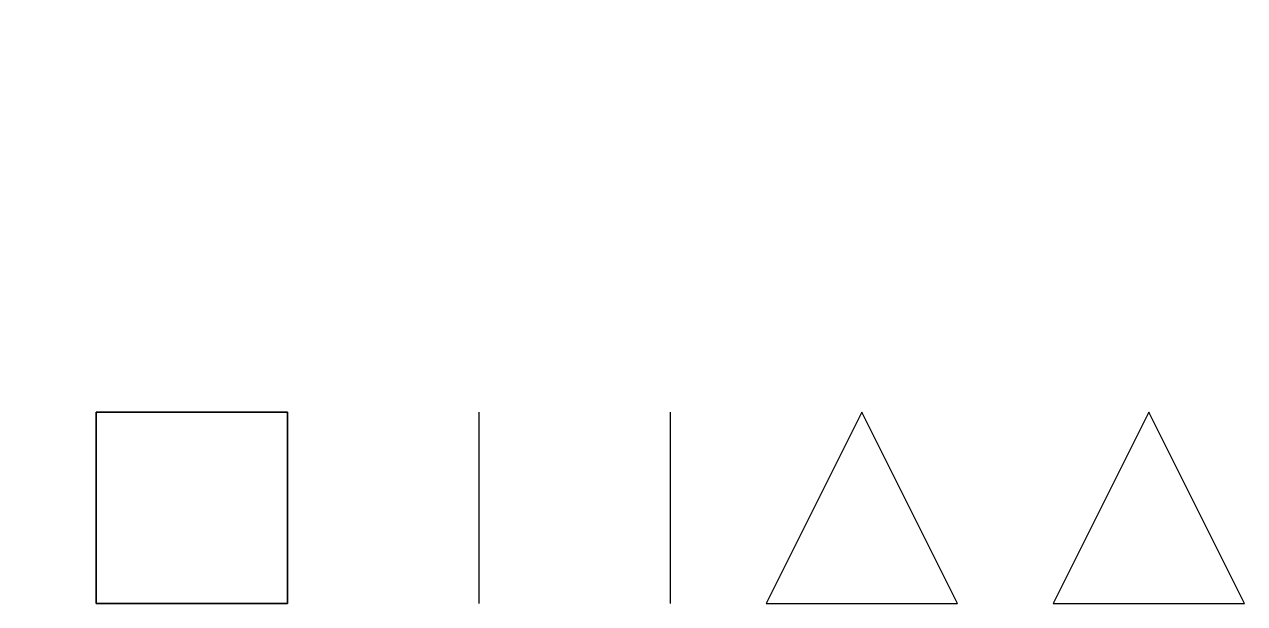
# Model space of a CAD drawing. Header units: metres. Extents: x -1.5 to 24, y 0 to 12.1.
import ezdxf

# ---------------------------------------------------------------- set-up
doc = ezdxf.new("R2010")
doc.units = ezdxf.units.M

# ---------------------------------------------------------------- blocks, each defined once
blk = doc.blocks.new('BOX')
at = {"layer": 'Box', "color": 4, "invisible_edges": 15}
for points in [[(0, 0), (3, 0), (3, 3), (0, 3)], [(0, 0, 2), (3, 0, 2), (3, 3, 2), (0, 3, 2)], [(3, 3), (0, 3), (0, 3, 2), (3, 3, 2)], [(0, 3), (0, 0), (0, 0, 2), (0, 3, 2)], [(3, 0), (3, 3), (3, 3, 2), (3, 0, 2)], [(0, 0), (3, 0), (3, 0, 2), (0, 0, 2)]]:
    blk.add_3dface(points, dxfattribs=at)

msp = doc.modelspace()

# ---------------------------------------------------------------- linework, layer by layer
at = {"layer": 'Box', "color": 1}
for points in [[(0, 0), (4, 0), (4, 4), (0, 4)], [(0, 0, 3), (4, 0, 3), (4, 4, 3), (0, 4, 3)], [(4, 4), (0, 4), (0, 4, 3), (4, 4, 3)], [(0, 4), (0, 0), (0, 0, 3), (0, 4, 3)], [(4, 0), (4, 4), (4, 4, 3), (4, 0, 3)], [(0, 0), (4, 0), (4, 0, 3), (0, 0, 3)]]:
    msp.add_3dface(points, dxfattribs=at)
at = {"layer": 'Flat', "color": 3, "invisible_edges": 5}
msp.add_3dface([(8, 0), (12, 0), (12, 4), (8, 4)], dxfattribs=at)
at = {"layer": 'Tri', "color": 5}
for points in [[(14, 0), (18, 0), (16, 4)], [(20, 0), (24, 0), (22, 4), (20, 0)]]:
    msp.add_3dface(points, dxfattribs=at)

# ---------------------------------------------------------------- block references
at = {"rotation": 30}
msp.add_blockref('BOX', (0, 8), dxfattribs=at)

doc.saveas('drawing.dxf')
